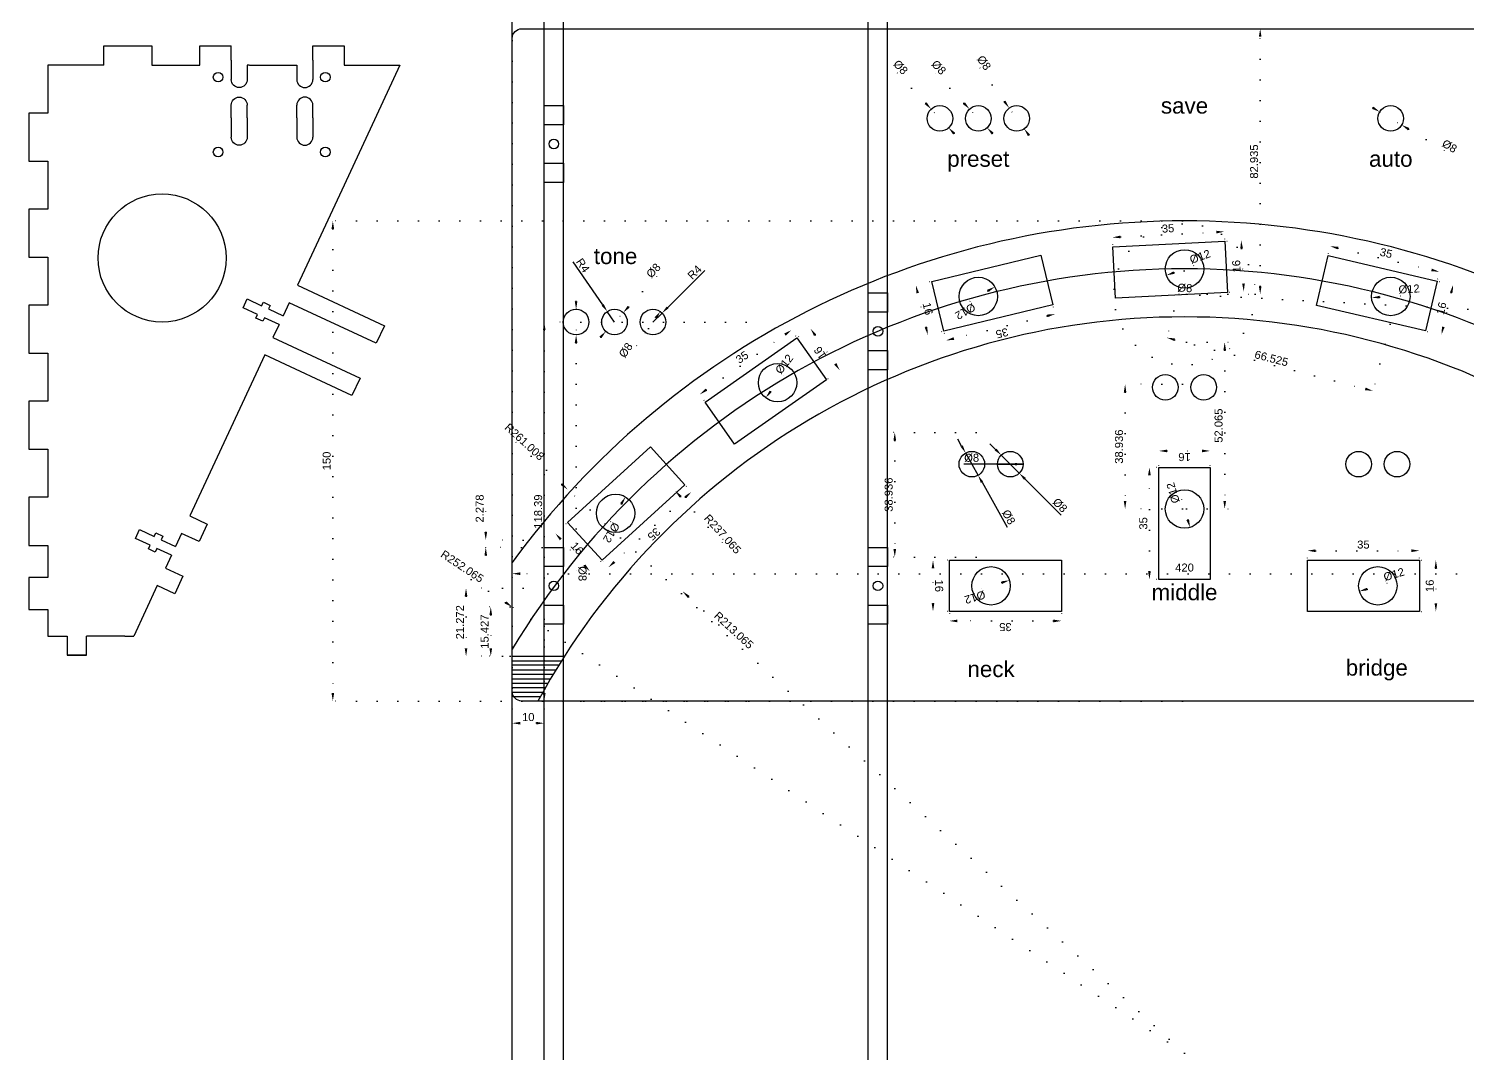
# Model space of a CAD drawing. Header units: millimetres. Extents: x -118 to 1034, y -150 to 646.
# Drawn here: x 284.5 to 733.8, y -149.6 to 170.4 of the extents above; entities that cross this region are included whole.
import ezdxf
from ezdxf.enums import TextEntityAlignment as Align

# ---------------------------------------------------------------- set-up
doc = ezdxf.new("R2010")
doc.units = ezdxf.units.MM
doc.linetypes.add('DOTTED', pattern=[6.35, 0, -6.35])
for name, color, linetype in [('Dimensions', 1, 'DOTTED'), ('TabGuides', 3, 'Continuous'), ('text', 5, 'Continuous')]:
    doc.layers.add(name, color=color, linetype=linetype)
doc.layers.add('Holes', color=1, linetype='Continuous', plot=False)
doc.styles.get("Standard").update_dxf_attribs({"font": 'arial.ttf'})
doc.dimstyles.new('ISO-25', dxfattribs={"dimtxt": 2.5, "dimasz": 2.5, "dimexe": 1.25, "dimexo": 0.625, "dimtad": 1, "dimdec": 3, "dimdsep": 46, "dimtxsty": 'Standard', "dimcen": 2.5, "dimadec": 0, "dimazin": 0, "dimtfac": 1, "dimtmove": 0, "dimatfit": 3, "dimfxl": 1, "dimarcsym": 0})

# ---------------------------------------------------------------- blocks, each defined once
blk = doc.blocks.new('*D33')
at = {"layer": 'Defpoints', "color": 0}
for p in [(13, 10.97), (-22, 8), (13, 8)]:
    blk.add_point(p, dxfattribs=at)
at = {"layer": 'Dimensions', "color": 0, "lineweight": -2}
for p, q in [((-22, 8.62), (-22, 12.22)), ((-19.5, 10.97), (10.5, 10.97)), ((13, 8.62), (13, 12.22))]:
    blk.add_line(p, q, dxfattribs=at)
at = {"layer": 'Dimensions', "color": 0}
for points in [[(-19.5, 11.39), (-19.5, 10.55), (-22, 10.97)], [(10.5, 10.55), (10.5, 11.39), (13, 10.97)]]:
    blk.add_solid(points, dxfattribs=at)
at = {"layer": 'Dimensions', "color": 0, "insert": (-4.5, 12.87), "char_height": 2.5, "attachment_point": 5}
blk.add_mtext('35', dxfattribs=at)
blk = doc.blocks.new('*D34')
at = {"layer": 'Defpoints', "color": 0}
for p in [(13, 8), (13, -8), (18.13, -8)]:
    blk.add_point(p, dxfattribs=at)
at = {"layer": 'Dimensions', "color": 0, "lineweight": -2}
for p, q in [((13.62, 8), (19.38, 8)), ((18.13, 5.5), (18.13, -5.5)), ((13.62, -8), (19.38, -8))]:
    blk.add_line(p, q, dxfattribs=at)
at = {"layer": 'Dimensions', "color": 0}
for points in [[(18.55, 5.5), (17.72, 5.5), (18.13, 8)], [(17.72, -5.5), (18.55, -5.5), (18.13, -8)]]:
    blk.add_solid(points, dxfattribs=at)
at = {"layer": 'Dimensions', "color": 0, "insert": (16.23, 0), "char_height": 2.5, "attachment_point": 5, "rotation": 90}
blk.add_mtext('16', dxfattribs=at)
blk = doc.blocks.new('*D35')
at = {"layer": 'Defpoints', "color": 0}
for p in [(5.75, 1.72), (-5.75, -1.72)]:
    blk.add_point(p, dxfattribs=at)
at = {"layer": 'Dimensions', "color": 0, "lineweight": -2}
blk.add_line((-3.35, -1), (8.89, 2.66), dxfattribs=at)
at = {"layer": 'Dimensions', "color": 0}
blk.add_solid([(-3.47, -0.6), (-3.23, -1.4), (-5.75, -1.72)], dxfattribs=at)
at = {"layer": 'Dimensions', "color": 0, "insert": (5.04, 3.54), "char_height": 2.5, "attachment_point": 5, "rotation": 16.6618}
blk.add_mtext('%%c12', dxfattribs=at)
blk = doc.blocks.new('*D109')
at = {"layer": 'Defpoints', "color": 0}
for p in [(645.51, 95.36), (709.93, 78.75), (704.38, 57.25)]:
    blk.add_point(p, dxfattribs=at)
at = {"layer": 'Dimensions', "color": 0, "lineweight": -2}
for p, q in [((645.35, 94.75), (639.65, 72.65)), ((709.77, 78.14), (704.07, 56.04)), ((642.39, 73.24), (701.96, 57.88))]:
    blk.add_line(p, q, dxfattribs=at)
at = {"layer": 'Dimensions', "color": 0}
for points in [[(642.49, 73.64), (642.28, 72.84), (639.96, 73.86)], [(701.86, 57.47), (702.07, 58.28), (704.38, 57.25)]]:
    blk.add_solid(points, dxfattribs=at)
at = {"layer": 'Dimensions', "color": 0, "insert": (672.65, 67.4), "char_height": 2.5, "attachment_point": 5, "rotation": 345.5419}
blk.add_mtext('66.525', dxfattribs=at)
blk = doc.blocks.new('*D110')
at = {"layer": 'Defpoints', "color": 0}
for p in [(645.51, 72.43), (645.51, 20.36), (658.05, 20.36)]:
    blk.add_point(p, dxfattribs=at)
at = {"layer": 'Dimensions', "color": 0, "lineweight": -2}
for p, q in [((646.13, 72.43), (659.3, 72.43)), ((658.05, 69.93), (658.05, 22.86)), ((646.13, 20.36), (659.3, 20.36))]:
    blk.add_line(p, q, dxfattribs=at)
at = {"layer": 'Dimensions', "color": 0}
for points in [[(658.47, 69.93), (657.64, 69.93), (658.05, 72.43)], [(657.64, 22.86), (658.47, 22.86), (658.05, 20.36)]]:
    blk.add_solid(points, dxfattribs=at)
at = {"layer": 'Dimensions', "color": 0, "insert": (656.15, 46.39), "char_height": 2.5, "attachment_point": 5, "rotation": 90}
blk.add_mtext('52.065', dxfattribs=at)
blk = doc.blocks.new('*D111')
at = {"layer": 'Defpoints', "color": 0}
for p in [(509.17, 78.75), (445.51, -39.64), (509.17, -39.64)]:
    blk.add_point(p, dxfattribs=at)
at = {"layer": 'Dimensions', "color": 0, "lineweight": -2}
for p, q in [((508.54, 78.75), (444.26, 78.75)), ((445.51, 76.25), (445.51, -37.14)), ((508.54, -39.64), (444.26, -39.64))]:
    blk.add_line(p, q, dxfattribs=at)
at = {"layer": 'Dimensions', "color": 0}
for points in [[(445.92, 76.25), (445.09, 76.25), (445.51, 78.75)], [(445.09, -37.14), (445.92, -37.14), (445.51, -39.64)]]:
    blk.add_solid(points, dxfattribs=at)
at = {"layer": 'Dimensions', "color": 0, "insert": (443.61, 19.55), "char_height": 2.5, "attachment_point": 5, "rotation": 90}
blk.add_mtext('118.39', dxfattribs=at)
blk = doc.blocks.new('*D112')
at = {"layer": 'Defpoints', "color": 0}
for p in [(581.09, 44.3), (555, 5.36), (581.09, 5.36)]:
    blk.add_point(p, dxfattribs=at)
at = {"layer": 'Dimensions', "color": 0, "lineweight": -2}
for p, q in [((580.46, 44.3), (553.75, 44.3)), ((555, 41.8), (555, 7.86)), ((580.46, 5.36), (553.75, 5.36))]:
    blk.add_line(p, q, dxfattribs=at)
at = {"layer": 'Dimensions', "color": 0}
for points in [[(555.42, 41.8), (554.58, 41.8), (555, 44.3)], [(554.58, 7.86), (555.42, 7.86), (555, 5.36)]]:
    blk.add_solid(points, dxfattribs=at)
at = {"layer": 'Dimensions', "color": 0, "insert": (553.1, 24.83), "char_height": 2.5, "attachment_point": 5, "rotation": 90}
blk.add_mtext('38.936', dxfattribs=at)
blk = doc.blocks.new('*D113')
at = {"layer": 'Defpoints', "color": 0}
for p in [(645.51, 59.3), (626.94, 20.36), (645.51, 20.36)]:
    blk.add_point(p, dxfattribs=at)
at = {"layer": 'Dimensions', "color": 0, "lineweight": -2}
for p, q in [((644.88, 59.3), (625.69, 59.3)), ((626.94, 56.8), (626.94, 22.86)), ((644.88, 20.36), (625.69, 20.36))]:
    blk.add_line(p, q, dxfattribs=at)
at = {"layer": 'Dimensions', "color": 0}
for points in [[(627.35, 56.8), (626.52, 56.8), (626.94, 59.3)], [(626.52, 22.86), (627.35, 22.86), (626.94, 20.36)]]:
    blk.add_solid(points, dxfattribs=at)
at = {"layer": 'Dimensions', "color": 0, "insert": (625.04, 39.83), "char_height": 2.5, "attachment_point": 5, "rotation": 90}
blk.add_mtext('38.936', dxfattribs=at)
blk = doc.blocks.new('*D114')
at = {"layer": 'Defpoints', "color": 0}
for p in [(645.51, 170.36), (669.14, 170.36), (645.51, 87.43)]:
    blk.add_point(p, dxfattribs=at)
at = {"layer": 'Dimensions', "color": 0, "lineweight": -2}
for p, q in [((646.13, 170.36), (670.39, 170.36)), ((669.14, 89.93), (669.14, 167.86)), ((646.13, 87.43), (670.39, 87.43))]:
    blk.add_line(p, q, dxfattribs=at)
at = {"layer": 'Dimensions', "color": 0}
for points in [[(669.55, 167.86), (668.72, 167.86), (669.14, 170.36)], [(668.72, 89.93), (669.55, 89.93), (669.14, 87.43)]]:
    blk.add_solid(points, dxfattribs=at)
at = {"layer": 'Dimensions', "color": 0, "insert": (667.24, 128.89), "char_height": 2.5, "attachment_point": 5, "rotation": 90}
blk.add_mtext('82.935', dxfattribs=at)
blk = doc.blocks.new('*D115')
at = {"layer": 'Defpoints', "color": 0}
for p in [(435.51, -10.22), (428.8, -25.65), (435.51, -25.65)]:
    blk.add_point(p, dxfattribs=at)
at = {"layer": 'Dimensions', "color": 0, "lineweight": -2}
for p, q in [((434.88, -10.22), (427.55, -10.22)), ((428.8, -12.72), (428.8, -23.15)), ((434.88, -25.65), (427.55, -25.65))]:
    blk.add_line(p, q, dxfattribs=at)
at = {"layer": 'Dimensions', "color": 0}
for points in [[(429.22, -12.72), (428.39, -12.72), (428.8, -10.22)], [(428.39, -23.15), (429.22, -23.15), (428.8, -25.65)]]:
    blk.add_solid(points, dxfattribs=at)
at = {"layer": 'Dimensions', "color": 0, "insert": (426.9, -17.94), "char_height": 2.5, "attachment_point": 5, "rotation": 90}
blk.add_mtext('15.427', dxfattribs=at)
blk = doc.blocks.new('*D116')
at = {"layer": 'Defpoints', "color": 0}
for p in [(439.51, -4.38), (421.08, -25.65), (439.51, -25.65)]:
    blk.add_point(p, dxfattribs=at)
at = {"layer": 'Dimensions', "color": 0, "lineweight": -2}
for p, q in [((438.88, -4.38), (419.83, -4.38)), ((421.08, -6.88), (421.08, -23.15)), ((438.88, -25.65), (419.83, -25.65))]:
    blk.add_line(p, q, dxfattribs=at)
at = {"layer": 'Dimensions', "color": 0}
for points in [[(421.49, -6.88), (420.66, -6.88), (421.08, -4.38)], [(420.66, -23.15), (421.49, -23.15), (421.08, -25.65)]]:
    blk.add_solid(points, dxfattribs=at)
at = {"layer": 'Dimensions', "color": 0, "insert": (419.19, -15.01), "char_height": 2.5, "attachment_point": 5, "rotation": 90}
blk.add_mtext('21.272', dxfattribs=at)
blk = doc.blocks.new('Square hole unit')
for points in [[(-3, 6), (-3, 12), (3, 12), (3, 6)], [(-3, -12), (-3, -6), (3, -6), (3, -12)]]:
    blk.add_lwpolyline(points, close=True)
blk.add_circle((0, 0), 1.5)
blk = doc.blocks.new('*D117')
at = {"layer": 'Defpoints', "color": 0}
for p in [(435.51, -15.64), (445.51, -15.64), (435.51, -46.55)]:
    blk.add_point(p, dxfattribs=at)
at = {"layer": 'Dimensions', "color": 0, "lineweight": -2}
for p, q in [((435.51, -16.27), (435.51, -47.8)), ((445.51, -16.27), (445.51, -47.8)), ((443.01, -46.55), (438.01, -46.55))]:
    blk.add_line(p, q, dxfattribs=at)
at = {"layer": 'Dimensions', "color": 0}
for points in [[(438.01, -46.13), (438.01, -46.97), (435.51, -46.55)], [(443.01, -46.97), (443.01, -46.13), (445.51, -46.55)]]:
    blk.add_solid(points, dxfattribs=at)
at = {"layer": 'Dimensions', "color": 0, "insert": (440.51, -44.65), "char_height": 2.5, "attachment_point": 5}
blk.add_mtext('10', dxfattribs=at)
blk = doc.blocks.new('*D118')
at = {"layer": 'Defpoints', "color": 0}
for p in [(427.24, 10.64), (439.51, 10.64), (445.51, 8.36)]:
    blk.add_point(p, dxfattribs=at)
at = {"layer": 'Dimensions', "color": 0, "lineweight": -2}
for p, q in [((427.24, 13.14), (427.24, 25.38)), ((438.88, 10.64), (425.99, 10.64)), ((427.24, 8.36), (427.24, 10.64)), ((444.88, 8.36), (425.99, 8.36)), ((427.24, 5.86), (427.24, 3.36))]:
    blk.add_line(p, q, dxfattribs=at)
at = {"layer": 'Dimensions', "color": 0}
for points in [[(426.82, 13.14), (427.65, 13.14), (427.24, 10.64)], [(427.65, 5.86), (426.82, 5.86), (427.24, 8.36)]]:
    blk.add_solid(points, dxfattribs=at)
at = {"layer": 'Dimensions', "color": 0, "insert": (425.34, 20.51), "char_height": 2.5, "attachment_point": 5, "rotation": 90}
blk.add_mtext('2.278', dxfattribs=at)
blk = doc.blocks.new('*D119')
at = {"layer": 'Defpoints', "color": 0}
for p in [(452.83, 26.43), (645.51, -149.64)]:
    blk.add_point(p, dxfattribs=at)
at = {"layer": 'Dimensions', "color": 0, "lineweight": -2}
for p, q in [((450.98, 28.11), (432.16, 45.31)), ((645.51, -149.64), (452.83, 26.43))]:
    blk.add_line(p, q, dxfattribs=at)
at = {"layer": 'Dimensions', "color": 0}
blk.add_solid([(450.7, 27.8), (451.26, 28.42), (452.83, 26.43)], dxfattribs=at)
at = {"layer": 'Dimensions', "color": 0, "insert": (439.34, 41.33), "char_height": 2.5, "attachment_point": 5, "rotation": 317.5799}
blk.add_mtext('R261.008', dxfattribs=at)
blk = doc.blocks.new('*D120')
at = {"layer": 'Defpoints', "color": 0}
for p in [(435.51, -10.22), (645.51, -149.64)]:
    blk.add_point(p, dxfattribs=at)
at = {"layer": 'Dimensions', "color": 0, "lineweight": -2}
for p, q in [((433.42, -8.84), (412.17, 5.27)), ((645.51, -149.64), (435.51, -10.22))]:
    blk.add_line(p, q, dxfattribs=at)
at = {"layer": 'Dimensions', "color": 0}
blk.add_solid([(433.19, -9.19), (433.66, -8.49), (435.51, -10.22)], dxfattribs=at)
at = {"layer": 'Dimensions', "color": 0, "insert": (419.89, 2.43), "char_height": 2.5, "attachment_point": 5, "rotation": 326.4203}
blk.add_mtext('R252.065', dxfattribs=at)
blk = doc.blocks.new('*D121')
at = {"layer": 'Defpoints', "color": 0}
for p in [(488.72, -5.37), (645.51, -149.64)]:
    blk.add_point(p, dxfattribs=at)
at = {"layer": 'Dimensions', "color": 0, "lineweight": -2}
blk.add_line((490.56, -7.06), (509.33, -24.33), dxfattribs=at)
at = {"layer": 'Dimensions', "color": 0}
blk.add_solid([(490.84, -6.75), (490.28, -7.37), (488.72, -5.37)], dxfattribs=at)
at = {"layer": 'Dimensions', "color": 0, "insert": (504.73, -17.52), "char_height": 2.5, "attachment_point": 5, "rotation": 317.38}
blk.add_mtext('R213.065', dxfattribs=at)
blk = doc.blocks.new('*D122')
at = {"layer": 'Defpoints', "color": 0}
for p in [(486.39, 26.09), (645.51, -149.64)]:
    blk.add_point(p, dxfattribs=at)
at = {"layer": 'Dimensions', "color": 0, "lineweight": -2}
blk.add_line((488.06, 24.24), (505.18, 5.33), dxfattribs=at)
at = {"layer": 'Dimensions', "color": 0}
blk.add_solid([(488.37, 24.51), (487.76, 23.96), (486.39, 26.09)], dxfattribs=at)
at = {"layer": 'Dimensions', "color": 0, "insert": (501.23, 12.53), "char_height": 2.5, "attachment_point": 5, "rotation": 312.1605}
blk.add_mtext('R237.065', dxfattribs=at)
blk = doc.blocks.new('*D123')
at = {"layer": 'Defpoints', "color": 0}
for p in [(435.51, 167.36), (855.51, 167.36), (435.51, 0.15)]:
    blk.add_point(p, dxfattribs=at)
at = {"layer": 'Dimensions', "color": 0, "lineweight": -2}
for p, q in [((435.51, 166.73), (435.51, -1.1)), ((855.51, 166.73), (855.51, -1.1)), ((853.01, 0.15), (438.01, 0.15))]:
    blk.add_line(p, q, dxfattribs=at)
at = {"layer": 'Dimensions', "color": 0}
for points in [[(438.01, 0.57), (438.01, -0.27), (435.51, 0.15)], [(853.01, -0.27), (853.01, 0.57), (855.51, 0.15)]]:
    blk.add_solid(points, dxfattribs=at)
at = {"layer": 'Dimensions', "color": 0, "insert": (645.51, 2.05), "char_height": 2.5, "attachment_point": 5}
blk.add_mtext('420', dxfattribs=at)
blk = doc.blocks.new('*D136')
at = {"layer": 'Defpoints', "color": 0}
for p in [(645.51, 110.36), (303.6, -39.64), (645.51, -39.64)]:
    blk.add_point(p, dxfattribs=at)
at = {"layer": 'Dimensions', "color": 0, "lineweight": -2}
for p, q in [((644.88, 110.36), (378.22, 110.36)), ((379.47, 107.86), (379.47, -37.14)), ((644.88, -39.64), (378.22, -39.64))]:
    blk.add_line(p, q, dxfattribs=at)
at = {"layer": 'Dimensions', "color": 0}
for points in [[(379.88, 107.86), (379.05, 107.86), (379.47, 110.36)], [(379.05, -37.14), (379.88, -37.14), (379.47, -39.64)]]:
    blk.add_solid(points, dxfattribs=at)
at = {"layer": 'Dimensions', "color": 0, "insert": (377.56, 35.36), "char_height": 2.5, "attachment_point": 5, "rotation": 90}
blk.add_mtext('150', dxfattribs=at)
blk = doc.blocks.new('*D138')
at = {"layer": 'Defpoints', "color": 0, "lineweight": -2}
for p, q in [((575.89, 40.03), (574.67, 42.21)), ((577.12, 37.85), (581.03, 30.87)), ((582.25, 28.69), (590.09, 14.7))]:
    blk.add_line(p, q, dxfattribs=at)
at = {"layer": 'Defpoints', "color": 0}
for p in [(577.12, 37.85), (581.03, 30.87)]:
    blk.add_point(p, dxfattribs=at)
for points in [[(575.53, 39.83), (576.26, 40.23), (577.12, 37.85)], [(582.61, 28.89), (581.88, 28.49), (581.03, 30.87)]]:
    blk.add_solid(points, dxfattribs=at)
at = {"layer": 'Defpoints', "color": 0, "insert": (590.57, 17.81), "char_height": 2.5, "attachment_point": 5, "rotation": 299.2592}
blk.add_mtext('%%c8', dxfattribs=at)
blk = doc.blocks.new('*D139')
at = {"layer": 'Defpoints', "color": 0, "lineweight": -2}
for p, q in [((586.49, 38.97), (584.72, 40.74)), ((588.25, 37.2), (593.89, 31.52)), ((595.65, 29.75), (606.97, 18.38))]:
    blk.add_line(p, q, dxfattribs=at)
at = {"layer": 'Defpoints', "color": 0}
for p in [(588.25, 37.2), (593.89, 31.52)]:
    blk.add_point(p, dxfattribs=at)
for points in [[(586.19, 38.67), (586.78, 39.26), (588.25, 37.2)], [(595.95, 30.05), (595.36, 29.46), (593.89, 31.52)]]:
    blk.add_solid(points, dxfattribs=at)
at = {"layer": 'Defpoints', "color": 0, "insert": (606.6, 21.51), "char_height": 2.5, "attachment_point": 5, "rotation": 314.8538}
blk.add_mtext('%%c8', dxfattribs=at)
blk = doc.blocks.new('*D140')
at = {"layer": 'Defpoints', "color": 0, "lineweight": -2}
for p, q in [((595.07, 34.36), (576.53, 34.36)), ((587.07, 34.36), (595.07, 34.36))]:
    blk.add_line(p, q, dxfattribs=at)
at = {"layer": 'Defpoints', "color": 0}
for p in [(587.07, 34.36), (595.07, 34.36)]:
    blk.add_point(p, dxfattribs=at)
blk.add_solid([(592.57, 33.94), (592.57, 34.78), (595.07, 34.36)], dxfattribs=at)
at = {"layer": 'Defpoints', "color": 0, "insert": (579.01, 36.31), "char_height": 2.5, "attachment_point": 5}
blk.add_mtext('%%c8', dxfattribs=at)
blk = doc.blocks.new('*D141')
at = {"layer": 'Defpoints', "color": 0, "lineweight": -2}
for p, q in [((484.07, 83.33), (495.65, 94.82)), ((479.46, 78.75), (482.3, 81.57))]:
    blk.add_line(p, q, dxfattribs=at)
at = {"layer": 'Defpoints', "color": 0}
for p in [(482.3, 81.57), (479.46, 78.75)]:
    blk.add_point(p, dxfattribs=at)
blk.add_solid([(483.78, 83.62), (484.36, 83.03), (482.3, 81.57)], dxfattribs=at)
at = {"layer": 'Defpoints', "color": 0, "insert": (492.46, 94.29), "char_height": 2.5, "attachment_point": 5, "rotation": 44.7752}
blk.add_mtext('R4', dxfattribs=at)
blk = doc.blocks.new('*D142')
at = {"layer": 'Defpoints', "color": 0, "lineweight": -2}
for p, q in [((463.78, 84.11), (454.54, 97.56)), ((467.46, 78.75), (465.19, 82.05))]:
    blk.add_line(p, q, dxfattribs=at)
at = {"layer": 'Defpoints', "color": 0}
for p in [(465.19, 82.05), (467.46, 78.75)]:
    blk.add_point(p, dxfattribs=at)
blk.add_solid([(463.43, 83.87), (464.12, 84.34), (465.19, 82.05)], dxfattribs=at)
at = {"layer": 'Defpoints', "color": 0, "insert": (457.58, 96.45), "char_height": 2.5, "attachment_point": 5, "rotation": 304.4753}
blk.add_mtext('R4', dxfattribs=at)
blk = doc.blocks.new('*D143')
at = {"layer": 'Defpoints', "color": 0}
for p in [(470.17, 81.69), (464.74, 75.81)]:
    blk.add_point(p, dxfattribs=at)
at = {"layer": 'Dimensions', "color": 0, "lineweight": -2}
for p, q in [((471.87, 83.53), (482.75, 95.31)), ((464.74, 75.81), (470.17, 81.69)), ((463.05, 73.97), (461.35, 72.14))]:
    blk.add_line(p, q, dxfattribs=at)
at = {"layer": 'Dimensions', "color": 0}
for points in [[(471.56, 83.81), (472.17, 83.24), (470.17, 81.69)], [(463.35, 73.69), (462.74, 74.26), (464.74, 75.81)]]:
    blk.add_solid(points, dxfattribs=at)
at = {"layer": 'Dimensions', "color": 0, "insert": (479.64, 94.81), "char_height": 2.5, "attachment_point": 5, "rotation": 47.2776}
blk.add_mtext('%%c8', dxfattribs=at)
blk = doc.blocks.new('*D144')
at = {"layer": 'Defpoints', "color": 0}
for p in [(481.74, 82.04), (477.17, 75.47)]:
    blk.add_point(p, dxfattribs=at)
at = {"layer": 'Dimensions', "color": 0, "lineweight": -2}
for p, q in [((481.74, 82.04), (471.16, 66.81)), ((477.17, 75.47), (481.74, 82.04))]:
    blk.add_line(p, q, dxfattribs=at)
at = {"layer": 'Dimensions', "color": 0}
blk.add_solid([(480.65, 79.74), (479.97, 80.22), (481.74, 82.04)], dxfattribs=at)
at = {"layer": 'Dimensions', "color": 0, "insert": (470.98, 69.96), "char_height": 2.5, "attachment_point": 5, "rotation": 55.2117}
blk.add_mtext('%%c8', dxfattribs=at)
blk = doc.blocks.new('*D145')
at = {"layer": 'Defpoints', "color": 0}
for p in [(455.46, 82.75), (455.46, 74.75)]:
    blk.add_point(p, dxfattribs=at)
at = {"layer": 'Dimensions', "color": 0, "lineweight": -2}
for p, q in [((455.46, 85.25), (455.46, 87.75)), ((455.46, 82.75), (455.46, 74.75)), ((455.46, 72.25), (455.46, -2.33))]:
    blk.add_line(p, q, dxfattribs=at)
at = {"layer": 'Dimensions', "color": 0}
for points in [[(455.04, 85.25), (455.87, 85.25), (455.46, 82.75)], [(455.87, 72.25), (455.04, 72.25), (455.46, 74.75)]]:
    blk.add_solid(points, dxfattribs=at)
at = {"layer": 'Dimensions', "color": 0, "insert": (457.41, 0.15), "char_height": 2.5, "attachment_point": 5, "rotation": 270}
blk.add_mtext('%%c8', dxfattribs=at)
blk = doc.blocks.new('*D146')
at = {"layer": 'Defpoints', "color": 0}
for p in [(807.4, 78.96), (815.39, 78.54)]:
    blk.add_point(p, dxfattribs=at)
at = {"layer": 'Dimensions', "color": 0, "lineweight": -2}
for p, q in [((804.9, 79.09), (643.03, 87.55)), ((815.39, 78.54), (807.4, 78.96)), ((817.89, 78.41), (820.38, 78.28))]:
    blk.add_line(p, q, dxfattribs=at)
at = {"layer": 'Dimensions', "color": 0}
for points in [[(804.88, 78.67), (804.93, 79.51), (807.4, 78.96)], [(817.91, 78.83), (817.87, 77.99), (815.39, 78.54)]]:
    blk.add_solid(points, dxfattribs=at)
at = {"layer": 'Dimensions', "color": 0, "insert": (645.61, 89.37), "char_height": 2.5, "attachment_point": 5, "rotation": 357.0065}
blk.add_mtext('%%c8', dxfattribs=at)
blk = doc.blocks.new('*D147')
at = {"layer": 'Defpoints', "color": 0}
for p in [(706.46, 144.41), (713.33, 140.31)]:
    blk.add_point(p, dxfattribs=at)
at = {"layer": 'Dimensions', "color": 0, "lineweight": -2}
for p, q in [((704.31, 145.69), (702.16, 146.97)), ((706.46, 144.41), (713.33, 140.31)), ((715.48, 139.03), (729.41, 130.72))]:
    blk.add_line(p, q, dxfattribs=at)
at = {"layer": 'Dimensions', "color": 0}
for points in [[(704.1, 145.33), (704.52, 146.05), (706.46, 144.41)], [(715.69, 139.39), (715.26, 138.67), (713.33, 140.31)]]:
    blk.add_solid(points, dxfattribs=at)
at = {"layer": 'Dimensions', "color": 0, "insert": (728.28, 133.67), "char_height": 2.5, "attachment_point": 5, "rotation": 329.1992}
blk.add_mtext('%%c8', dxfattribs=at)
blk = doc.blocks.new('*D148')
at = {"layer": 'Defpoints', "color": 0}
for p in [(566.35, 145.28), (571.82, 139.44)]:
    blk.add_point(p, dxfattribs=at)
at = {"layer": 'Dimensions', "color": 0, "lineweight": -2}
for p, q in [((564.65, 147.1), (553.68, 158.81)), ((571.82, 139.44), (566.35, 145.28)), ((573.53, 137.62), (575.24, 135.79))]:
    blk.add_line(p, q, dxfattribs=at)
at = {"layer": 'Dimensions', "color": 0}
for points in [[(564.34, 146.82), (564.95, 147.39), (566.35, 145.28)], [(573.84, 137.9), (573.23, 137.33), (571.82, 139.44)]]:
    blk.add_solid(points, dxfattribs=at)
at = {"layer": 'Dimensions', "color": 0, "insert": (556.8, 158.33), "char_height": 2.5, "attachment_point": 5, "rotation": 313.1243}
blk.add_mtext('%%c8', dxfattribs=at)
blk = doc.blocks.new('*D149')
at = {"layer": 'Defpoints', "color": 0}
for p in [(578.34, 145.27), (583.84, 139.45)]:
    blk.add_point(p, dxfattribs=at)
at = {"layer": 'Dimensions', "color": 0, "lineweight": -2}
for p, q in [((576.62, 147.08), (565.61, 158.74)), ((583.84, 139.45), (578.34, 145.27)), ((585.55, 137.64), (587.27, 135.82))]:
    blk.add_line(p, q, dxfattribs=at)
at = {"layer": 'Dimensions', "color": 0}
for points in [[(576.32, 146.8), (576.93, 147.37), (578.34, 145.27)], [(585.86, 137.92), (585.25, 137.35), (583.84, 139.45)]]:
    blk.add_solid(points, dxfattribs=at)
at = {"layer": 'Dimensions', "color": 0, "insert": (568.73, 158.28), "char_height": 2.5, "attachment_point": 5, "rotation": 313.3867}
blk.add_mtext('%%c8', dxfattribs=at)
blk = doc.blocks.new('*D150')
at = {"layer": 'Defpoints', "color": 0}
for p in [(590.73, 145.59), (595.45, 139.13)]:
    blk.add_point(p, dxfattribs=at)
at = {"layer": 'Dimensions', "color": 0, "lineweight": -2}
for p, q in [((589.26, 147.61), (579.81, 160.57)), ((595.45, 139.13), (590.73, 145.59)), ((596.92, 137.11), (598.39, 135.09))]:
    blk.add_line(p, q, dxfattribs=at)
at = {"layer": 'Dimensions', "color": 0}
for points in [[(588.92, 147.37), (589.59, 147.86), (590.73, 145.59)], [(597.26, 137.35), (596.58, 136.86), (595.45, 139.13)]]:
    blk.add_solid(points, dxfattribs=at)
at = {"layer": 'Dimensions', "color": 0, "insert": (582.84, 159.71), "char_height": 2.5, "attachment_point": 5, "rotation": 306.1105}
blk.add_mtext('%%c8', dxfattribs=at)
blk = doc.blocks.new('M3 Bolt Nut Slot')
for p, q in [((-12.4, -3), (-12.4, 0)), ((-12.4, 0), (-7.4, 0)), ((-7.4, 0), (-7.4, 1.25)), ((-7.4, 1.25), (-5, 1.25)), ((-5, 1.25), (-5, 0)), ((-5, 0), (0, 0)), ((-7.4, -3), (-12.4, -3)), ((-7.4, -4.25), (-7.4, -3)), ((-5, -4.25), (-7.4, -4.25)), ((0, -3), (-5, -3)), ((-5, -3), (-5, -4.25))]:
    blk.add_line(p, q)
blk = doc.blocks.new('Left Inner Support')
for p, q in [((17.48, 0), (17.48, 6)), ((17.48, 6), (32.48, 6)), ((32.48, 6), (32.48, 0)), ((47.48, 0), (47.48, 6)), ((47.48, 6), (57.23, 6)), ((57.23, 1.5), (57.23, 6)), ((82.73, 1.5), (82.73, 6)), ((82.73, 6), (82.83, 6)), ((82.83, 6), (92.48, 6)), ((92.48, 6), (92.48, 0)), ((17.48, 0), (0, 0)), ((0, 0), (0, -15)), ((57.23, 1.5), (57.23, -4.5)), ((82.73, 1.5), (82.73, -4.5)), ((32.48, 0), (47.48, 0)), ((62.88, 0), (62.23, 0)), ((62.23, 0), (62.23, -4.5)), ((62.98, 0), (76.98, 0)), ((76.88, 0), (77.73, 0)), ((77.73, 0), (77.73, -4.5)), ((92.48, 0), (109.95, 0)), ((109.95, 0), (102.61, -15.74)), ((0, -15), (-6, -15)), ((-6, -15), (-6, -30)), ((102.61, -15.74), (92.47, -37.49)), ((-6, -30), (0, -30)), ((0, -30), (0, -45)), ((92.47, -37.49), (77.89, -68.77)), ((0, -45), (-6, -45)), ((-6, -45), (-6, -60)), ((-6, -60), (0, -60)), ((0, -60), (0, -75)), ((77.89, -68.77), (105.08, -81.44)), ((0, -75), (-6, -75)), ((-6, -75), (-6, -90)), ((75.35, -74.2), (73.45, -78.28)), ((102.54, -86.88), (75.35, -74.2)), ((72.18, -81), (70.28, -85.08)), ((70.28, -85.08), (97.47, -97.76)), ((105.08, -81.44), (102.54, -86.88)), ((-6, -90), (0, -90)), ((0, -90), (0, -105)), ((67.74, -90.52), (44.29, -140.82)), ((94.93, -103.2), (67.74, -90.52)), ((97.47, -97.76), (94.93, -103.2)), ((0, -105), (-6, -105)), ((-6, -105), (-6, -120)), ((-6, -120), (0, -120)), ((0, -120), (0, -135)), ((0, -135), (-6, -135)), ((-6, -135), (-6, -150)), ((44.29, -140.82), (49.72, -143.36)), ((49.72, -143.36), (47.19, -148.8)), ((41.75, -146.26), (39.85, -150.34)), ((47.19, -148.8), (41.75, -146.26)), ((-6, -150), (0, -150)), ((0, -150), (0, -160)), ((38.58, -153.06), (36.68, -157.14)), ((36.68, -157.14), (42.12, -159.67)), ((0, -160), (-6, -160)), ((-6, -160), (-6, -170)), ((42.12, -159.67), (39.58, -165.11)), ((34.14, -162.57), (26.8, -178.32)), ((39.58, -165.11), (34.14, -162.57)), ((-6, -170), (0, -170)), ((0, -170), (0, -178.32)), ((6, -178.32), (6, -184.32)), ((12, -184.32), (12, -178.32)), ((24, -178.32), (12, -178.32)), ((24, -178.32), (26.8, -178.32)), ((6, -184.32), (12, -184.32))]:
    blk.add_line(p, q)
for points in [[(0, -178.32), (6, -178.32)], [(12, -184.32), (6, -184.32)]]:
    blk.add_lwpolyline(points)
at = {"extrusion": (0, 0, -1)}
blk.add_arc((-59.73, -4.5), 2.5, 180, 0, dxfattribs=at)
blk.add_arc((80.23, -4.5), 2.5, 180, 0)
at = {"layer": 'Holes'}
for p, q in [((57.23, -16.5), (57.23, -12.5)), ((62.23, -16.5), (62.23, -12.5)), ((77.73, -16.5), (77.73, -12.5)), ((82.73, -16.5), (82.73, -12.5)), ((57.23, -16.5), (57.23, -22.5)), ((62.23, -16.5), (62.23, -22.5)), ((77.73, -16.5), (77.73, -22.5)), ((82.73, -16.5), (82.73, -22.5))]:
    blk.add_line(p, q, dxfattribs=at)
for centre, radius in [((53.15, -3.75), 1.5), ((86.65, -3.75), 1.5), ((53.15, -27.15), 1.5), ((86.65, -27.15), 1.5), ((35.65, -60.24), 20)]:
    blk.add_circle(centre, radius, dxfattribs=at)
at = {"layer": 'Holes', "extrusion": (0, 0, -1)}
for centre, start, end in [((-59.73, -12.5), 0, 180), ((-59.73, -22.5), 180, 0)]:
    blk.add_arc(centre, 2.5, start, end, dxfattribs=at)
at = {"layer": 'Holes'}
for centre, start, end in [((80.23, -12.5), 0, 180), ((80.23, -22.5), 180, 0)]:
    blk.add_arc(centre, 2.5, start, end, dxfattribs=at)
at = {"rotation": 335}
for p in [(73.45, -78.28), (39.85, -150.34)]:
    blk.add_blockref('M3 Bolt Nut Slot', p, dxfattribs=at)
blk = doc.blocks.new('footswitch')
blk.add_lwpolyline([(-22, -8), (-22, 8), (13, 8), (13, -8)], close=True)
blk.add_circle((0, 0), 6)
at = {"layer": 'Dimensions'}
dim = blk.add_linear_dim(base=(13, 10.9706), p1=(-22, 8), p2=(13, 8), dimstyle='ISO-25', dxfattribs=at)
dim.commit()
dim.dimension.update_dxf_attribs({"geometry": '*D33', "text_midpoint": (-4.5, 12.8712)})
dim = blk.add_diameter_dim_2p(p1=(5.7481, 1.7203), p2=(-5.7481, -1.7203), dimstyle='ISO-25', dxfattribs=at)
dim.commit()
dim.dimension.update_dxf_attribs({"geometry": '*D35', "text_midpoint": (5.6006, 1.6762), "dimtype": 163})
dim = blk.add_linear_dim(base=(18.1337, -8), p1=(13, 8), p2=(13, -8), angle=90, dimstyle='ISO-25', dxfattribs=at)
dim.commit()
dim.dimension.update_dxf_attribs({"geometry": '*D34', "text_midpoint": (16.2331, 0)})

msp = doc.modelspace()

# ---------------------------------------------------------------- linework, layer by layer
for p, q in [((435.5074, -25.6503), (451.7898, -25.6503)), ((435.5074, -27.0493), (450.9015, -27.0493)), ((450.0272, -28.4483), (435.5074, -28.4483)), ((435.5074, -31.2463), (448.32, -31.2463)), ((435.5135, -29.8473), (449.1667, -29.8473)), ((435.5074, -32.6453), (447.4867, -32.6453)), ((435.5074, -34.0443), (446.6668, -34.0443)), ((435.5074, -35.4433), (445.86, -35.4433)), ((435.5142, -36.8423), (445.0663, -36.8423)), ((435.9703, -38.2413), (444.2854, -38.2413))]:
    msp.add_line(p, q)
msp.add_lwpolyline([(435.5074, -36.6403), (435.5074, 167.3597, -0.41421356), (438.5074, 170.3597), (852.5074, 170.3597, -0.41421356), (855.5074, 167.3597), (855.5074, -36.6403, -0.41421356), (852.5074, -39.6403), (438.5074, -39.6403, -0.41421356)], format="xyb", close=True)
for radius, start, end in [(260, 36.128927, 143.871073), (230, 28.571878, 151.428122)]:
    msp.add_arc((645.5074, -149.6403), radius, start, end)
at = {"layer": 'Dimensions'}
msp.add_circle((645.5074, 87.425), 22.0654, dxfattribs=at)
at = {"layer": 'Holes'}
for centre in [(569.0888, 142.3597), (581.0888, 142.3597), (593.0888, 142.3597), (709.8936, 142.3597), (455.4567, 78.7501), (467.4567, 78.7501), (479.4567, 78.7501), (639.5074, 58.3597), (651.5074, 58.3597), (579.0705, 34.3597), (591.0705, 34.3597), (699.8845, 34.3597), (711.8845, 34.3597)]:
    msp.add_circle(centre, 4, dxfattribs=at)
at = {"layer": 'TabGuides'}
for p in [(435.5074, 166.7347), (445.5074, 122.3697), (451.5074, 122.3697), (546.7359, 87.8654), (552.7359, 87.8654)]:
    msp.add_xline(p, (0, 1), dxfattribs=at)
msp.add_arc((645.5074, -149.6403), 245, 31.002719, 148.997281, dxfattribs=at)

# ---------------------------------------------------------------- block references
msp.add_blockref('Left Inner Support', (290.491, 159.0018))
at = {"layer": 'Holes'}
for name, p in [('Square hole unit', (448.5074, 134.3697)), ('Square hole unit', (549.7359, 75.8654)), ('footswitch', (705.8845, -3.6403)), ('Square hole unit', (448.5074, -3.6403)), ('Square hole unit', (549.7359, -3.6403))]:
    msp.add_blockref(name, p, dxfattribs=at)
for p, rotation in [((645.5074, 95.3597), 2.910252467942109), ((709.9329, 86.7372), 346.8394289291243), ((581.0818, 86.7372), 193.6154682171589), ((518.3901, 59.8022), 35.03029679330285), ((467.7885, 19.0042), 222.310712302083), ((645.5074, 20.3597), 90), ((585.0705, -3.6403), 180)]:
    msp.add_blockref('footswitch', p, dxfattribs=dict(at, rotation=rotation))

# ---------------------------------------------------------------- texts
at = {"layer": 'text'}
for s, p in [('save', (645.5074, 142.3597)), ('preset', (581.0818, 125.7497)), ('auto', (709.9329, 125.7497)), ('tone', (467.7885, 95.3597)), ('middle', (645.5074, -9.6403)), ('neck', (585.0705, -33.6403)), ('bridge', (705.5613, -33.1922))]:
    msp.add_text(s, height=5, dxfattribs=at).set_placement(p, align=Align.BOTTOM_CENTER)

# ---------------------------------------------------------------- dimensions: what is measured, and where the dimension line sits
at = {"layer": 'Defpoints'}
for center, mpoint, picture, middle in [((467.4567, 78.7501), (465.1925, 82.0476), '*D142', (456.0335, 95.3864)), ((479.4567, 78.7501), (482.2962, 81.5674), '*D141', (493.7824, 92.9638))]:
    dim = msp.add_radius_dim(center=center, mpoint=mpoint, dimstyle='ISO-25', dxfattribs=at)
    dim.commit()
    dim.dimension.update_dxf_attribs({"geometry": picture, "text_midpoint": middle, "dimtype": 164})
for p1, p2, picture, middle in [((577.1155, 37.8493), (581.0256, 30.87), '*D138', (588.8751, 16.8589)), ((588.2493, 37.1953), (593.8917, 31.524), '*D139', (605.2189, 20.1389)), ((587.0705, 34.3597), (595.0705, 34.3597), '*D140', (579.0105, 34.3597))]:
    dim = msp.add_diameter_dim_2p(p1=p1, p2=p2, dimstyle='ISO-25', dxfattribs=at)
    dim.commit()
    dim.dimension.update_dxf_attribs({"geometry": picture, "text_midpoint": middle, "dimtype": 163})
at = {"layer": 'Dimensions'}
for base, p1, p2, picture, middle in [((435.5074, 0.1505), (855.5074, 167.3597), (435.5074, 167.3597), '*D123', (645.5074, 2.0511)), ((435.5074, -46.5502), (445.5074, -15.6403), (435.5074, -15.6403), '*D117', (440.5074, -44.6496))]:
    dim = msp.add_linear_dim(base=base, p1=p1, p2=p2, dimstyle='ISO-25', dxfattribs=at)
    dim.commit()
    dim.dimension.update_dxf_attribs({"geometry": picture, "text_midpoint": middle})
for base, p1, p2, picture, middle in [((669.138, 170.3597), (645.5074, 87.425), (645.5074, 170.3597), '*D114', (667.2375, 128.8923)), ((445.5074, -39.6403), (509.1664, 78.7501), (509.1664, -39.6403), '*D111', (443.6068, 19.5549)), ((658.0529, 20.3597), (645.5074, 72.425), (645.5074, 20.3597), '*D110', (656.1524, 46.3923)), ((626.938, 20.3597), (645.5074, 59.2957), (645.5074, 20.3597), '*D113', (625.0374, 39.8277)), ((554.9994, 5.3597), (581.0888, 44.2956), (581.0888, 5.3597), '*D112', (553.0989, 24.8276)), ((427.2361, 10.6375), (445.5074, 8.3597), (439.5074, 10.6375), '*D118', (425.3356, 20.5105)), ((421.075, -25.6503), (439.5074, -4.3786), (439.5074, -25.6503), '*D116', (419.1949, -15.0145)), ((428.80418, -25.65035), (435.50735, -10.22384), (435.50735, -25.65035), '*D115', (426.9036, -17.93709))]:
    dim = msp.add_linear_dim(base=base, p1=p1, p2=p2, angle=90, dimstyle='ISO-25', dxfattribs=at)
    dim.commit()
    dim.dimension.update_dxf_attribs({"geometry": picture, "text_midpoint": middle})
for p1, p2, picture, middle in [((595.4462, 139.1281), (590.7315, 145.5912), '*D150', (581.2666, 158.5658)), ((571.8232, 139.4402), (566.3545, 145.2791), '*D148', (555.3761, 157.0009)), ((583.8365, 139.4527), (578.3412, 145.2666), '*D149', (567.3092, 156.938)), ((706.4578, 144.4079), (713.3294, 140.3114), '*D147', (727.2835, 131.9929)), ((464.7429, 75.8115), (470.1705, 81.6887), '*D143', (481.0664, 93.4872)), ((815.3904, 78.5412), (807.4013, 78.959), '*D146', (645.5074, 87.425)), ((455.4567, 82.7501), (455.4567, 74.7501), '*D145', (455.4567, 0.1505)), ((477.1745, 75.465), (481.7389, 82.0352), '*D144', (472.5759, 68.8456))]:
    dim = msp.add_diameter_dim_2p(p1=p1, p2=p2, dimstyle='ISO-25', dxfattribs=at)
    dim.commit()
    dim.dimension.update_dxf_attribs({"geometry": picture, "text_midpoint": middle, "dimtype": 163})
dim = msp.add_linear_dim(base=(379.4654, -39.6403), p1=(645.5074, 110.3597), p2=(645.5074, -39.6403), angle=90, dimstyle='ISO-25', dxfattribs=at)
dim.commit()
dim.dimension.update_dxf_attribs({"geometry": '*D136', "text_midpoint": (379.4654, 35.3597), "dimtype": 160})
dim = msp.add_aligned_dim(p1=(645.5074, 95.3597), p2=(709.9259, 78.7501), distance=-22.199, dimstyle='ISO-25', dxfattribs=at)
dim.commit()
dim.dimension.update_dxf_attribs({"geometry": '*D109', "text_midpoint": (672.6487, 67.3993)})
for mpoint, picture, middle in [((452.8267, 26.4255), '*D119', (438.0555, 39.9229)), ((486.3866, 26.0884), '*D122', (499.817, 11.2562)), ((435.5074, -10.2238), '*D120', (418.8373, 0.8432)), ((488.7208, -5.3669), '*D121', (503.4448, -18.9157))]:
    dim = msp.add_radius_dim(center=(645.5074, -149.6403), mpoint=mpoint, dimstyle='ISO-25', dxfattribs=at)
    dim.commit()
    dim.dimension.update_dxf_attribs({"geometry": picture, "text_midpoint": middle, "dimtype": 164})

doc.saveas('drawing.dxf')
